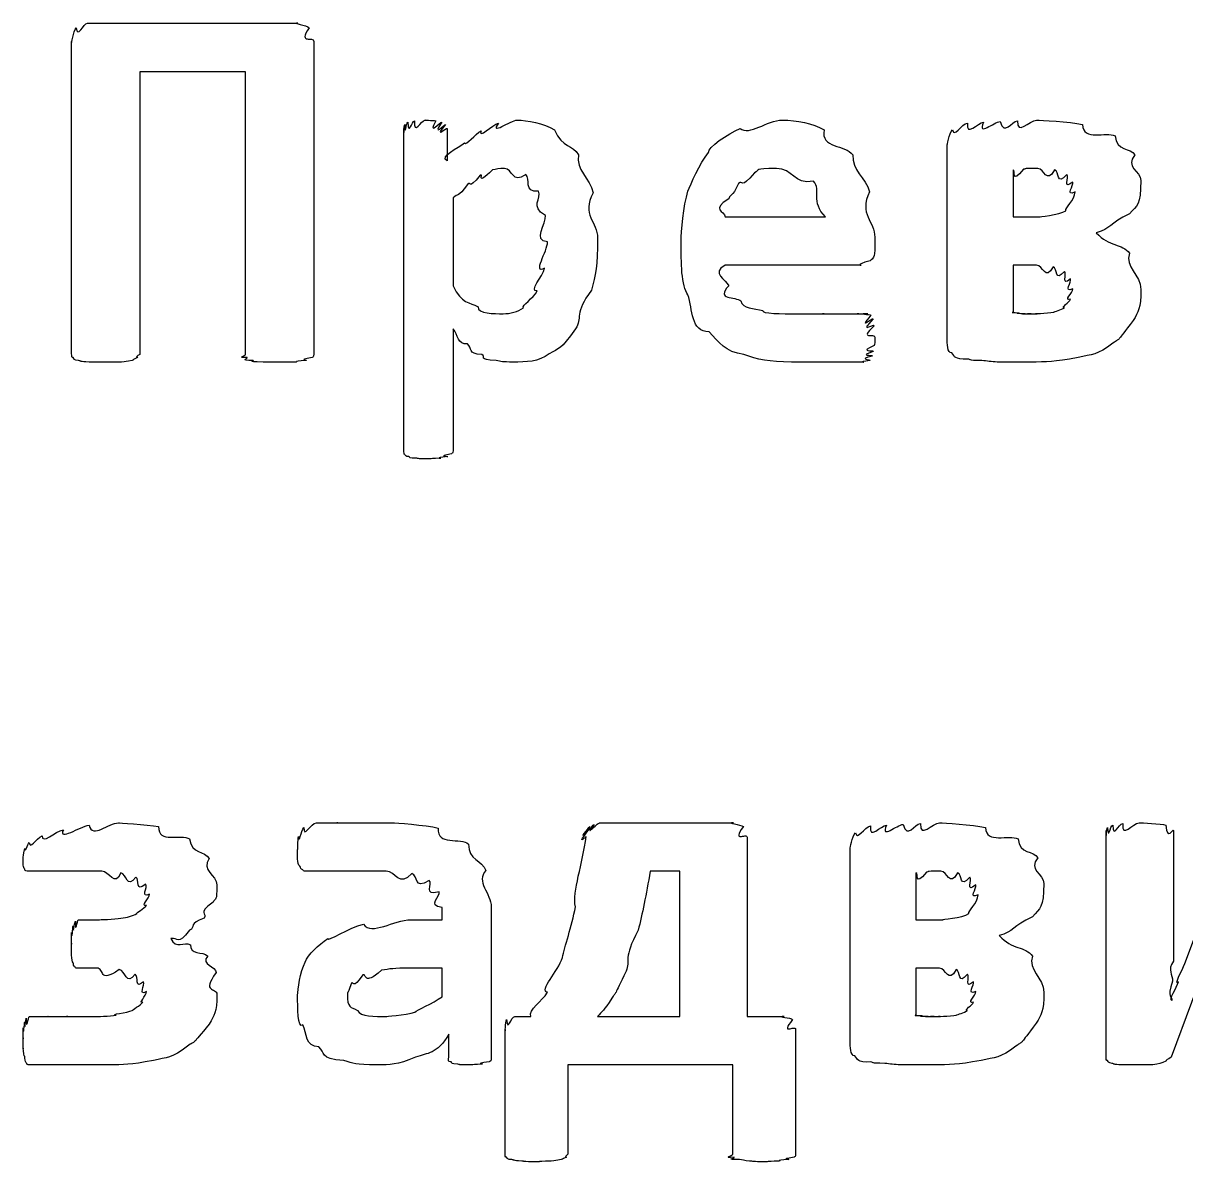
# Model space of a CAD drawing. Header units: millimetres. Extents: x 25 to 190, y 204 to 253.
# Drawn here: x 25.41 to 33.88, y 244.48 to 252.78 of the extents above; entities that cross this region are included whole.
import ezdxf

# ---------------------------------------------------------------- set-up
doc = ezdxf.new("R2010")
doc.units = ezdxf.units.MM
doc.layers.get('0').update_dxf_attribs({"linetype": 'CONTINUOUS'})

msp = doc.modelspace()

# ---------------------------------------------------------------- linework, layer by layer
at = {"color": 0}
for p, q in [((25.8768, 252.779), (27.4092, 252.779)), ((25.761, 250.37), (25.761, 252.647)), ((27.5249, 252.647), (27.5249, 250.37)), ((27.0288, 252.426), (26.2571, 252.426)), ((26.2571, 252.426), (26.2571, 250.365)), ((27.0288, 250.365), (27.0288, 252.426)), ((28.1823, 249.665), (28.1823, 252.013)), ((28.4964, 252.013), (28.4964, 251.776)), ((32.1414, 250.492), (32.1414, 251.891)), ((32.6209, 251.71), (32.6209, 251.368)), ((33.0729, 251.55), (33.0729, 251.55)), ((28.5405, 251.506), (28.5405, 250.866)), ((30.5222, 251.368), (31.2553, 251.368)), ((32.6209, 251.368), (32.8194, 251.368)), ((29.2296, 251.186), (29.2296, 251.186)), ((29.5934, 251.214), (29.5934, 251.214)), ((31.6136, 251.219), (31.6136, 251.158)), ((31.5088, 251.015), (30.5222, 251.015)), ((32.7918, 251.015), (32.6209, 251.015)), ((32.6209, 251.015), (32.6209, 250.673)), ((33.0564, 250.844), (33.0564, 250.844)), ((33.5525, 250.839), (33.5525, 250.839)), ((28.5405, 250.552), (28.5405, 249.665)), ((29.6085, 246.952), (30.5842, 246.952)), ((33.2989, 245.243), (33.2989, 246.896)), ((33.7895, 246.896), (33.7895, 245.943)), ((33.8722, 245.926), (34.236, 246.896)), ((30.6834, 246.847), (30.6834, 245.54)), ((31.4344, 245.369), (31.4344, 246.769)), ((30.1928, 246.599), (29.9779, 246.599)), ((30.1928, 245.54), (30.1928, 246.599)), ((31.914, 246.587), (31.914, 246.246)), ((32.366, 246.428), (32.366, 246.428)), ((28.4606, 246.246), (28.4606, 246.334)), ((28.8189, 246.339), (28.8189, 245.243)), ((25.8107, 246.246), (25.9595, 246.246)), ((28.2346, 246.246), (28.4606, 246.246)), ((31.914, 246.246), (32.1124, 246.246)), ((34.1257, 246.196), (33.773, 245.243)), ((26.4886, 246.108), (26.4831, 246.108)), ((25.943, 245.893), (25.8051, 245.893)), ((28.4606, 245.893), (28.2236, 245.893)), ((28.4606, 245.684), (28.4606, 245.893)), ((32.0849, 245.893), (31.914, 245.893)), ((31.914, 245.893), (31.914, 245.551)), ((26.8194, 245.7), (26.8194, 245.7)), ((32.3494, 245.722), (32.3494, 245.722)), ((32.8456, 245.717), (32.8456, 245.717)), ((28.9912, 245.54), (29.1069, 245.54)), ((29.592, 245.54), (30.1928, 245.54)), ((30.6834, 245.54), (30.9535, 245.54)), ((28.9195, 244.542), (28.9195, 245.447)), ((31.0362, 245.447), (31.0362, 244.542)), ((28.5102, 245.243), (28.5102, 245.413)), ((30.5787, 245.188), (29.377, 245.188)), ((29.377, 245.188), (29.377, 244.537)), ((30.5787, 244.537), (30.5787, 245.188))]:
    msp.add_line(p, q, dxfattribs=at)
for points in [[(25.761, 252.647), (25.761, 252.616), (25.7721, 252.724), (25.7941, 252.746)], [(25.7941, 252.746), (25.8051, 252.661), (25.8437, 252.779), (25.8768, 252.779)], [(27.4092, 252.779), (27.3665, 252.779), (27.4726, 252.768), (27.4919, 252.746)], [(27.4919, 252.746), (27.4064, 252.616), (27.5249, 252.691), (27.5249, 252.647)], [(28.1823, 252.013), (28.1823, 251.93), (28.1836, 252.036), (28.1878, 252.04)], [(28.1878, 252.04), (28.1892, 251.941), (28.1988, 252.053), (28.2098, 252.057)], [(28.2098, 252.057), (28.2153, 251.952), (28.2401, 252.068), (28.2594, 252.068)], [(28.2594, 252.068), (28.2553, 251.955), (28.3063, 252.073), (28.3366, 252.073)], [(28.3366, 252.073), (28.3173, 252.073), (28.3945, 252.071), (28.4138, 252.068)], [(28.4138, 252.068), (28.3545, 251.952), (28.4468, 252.064), (28.4579, 252.057)], [(28.4579, 252.057), (28.3807, 251.941), (28.4813, 252.047), (28.4854, 252.04)], [(28.4854, 252.04), (28.3917, 251.926), (28.4964, 252.024), (28.4964, 252.013)], [(28.7445, 251.996), (28.7183, 251.93), (28.83, 252.04), (28.8713, 252.052)], [(28.8713, 252.052), (28.8024, 251.955), (28.9609, 252.073), (29.0091, 252.073)], [(29.0091, 252.073), (29.0752, 252.073), (29.2048, 252.049), (29.2792, 252.002)], [(30.6324, 252.013), (30.6985, 251.955), (30.8267, 252.073), (30.9411, 252.073)], [(30.9411, 252.073), (31.0472, 252.073), (31.1588, 252.049), (31.2443, 252.002)], [(32.18, 252.002), (32.1923, 251.937), (32.2419, 252.047), (32.2902, 252.052)], [(32.2902, 252.052), (32.2764, 251.944), (32.3646, 252.057), (32.406, 252.057)], [(32.406, 252.057), (32.3577, 251.948), (32.4859, 252.063), (32.5272, 252.063)], [(32.5272, 252.063), (32.5562, 251.952), (32.6099, 252.068), (32.654, 252.068)], [(32.654, 252.068), (32.6444, 251.955), (32.7436, 252.073), (32.7918, 252.073)], [(32.7918, 252.073), (32.8208, 252.073), (33.0316, 252.063), (33.1281, 252.04)], [(33.1281, 252.04), (33.1294, 251.915), (33.3017, 251.994), (33.3651, 251.958)], [(28.6232, 251.908), (28.6343, 251.882), (28.7032, 251.974), (28.7445, 251.996)], [(29.2792, 252.002), (29.3398, 251.864), (29.4115, 251.897), (29.4556, 251.82)], [(30.4009, 251.836), (30.3968, 251.875), (30.5401, 251.972), (30.6324, 252.013)], [(31.2443, 252.002), (31.2167, 251.864), (31.3986, 251.897), (31.4537, 251.82)], [(32.1414, 251.891), (32.1414, 251.882), (32.1538, 251.976), (32.18, 252.002)], [(33.3651, 251.958), (33.3761, 251.842), (33.478, 251.875), (33.5084, 251.82)], [(28.4964, 251.776), (28.4358, 251.809), (28.5819, 251.871), (28.6232, 251.908)], [(29.4556, 251.82), (29.4308, 251.71), (29.5383, 251.651), (29.5603, 251.544)], [(30.2521, 251.555), (30.2714, 251.602), (30.3375, 251.759), (30.4009, 251.836)], [(31.4537, 251.82), (31.4441, 251.71), (31.5488, 251.652), (31.575, 251.55)], [(33.5084, 251.82), (33.4339, 251.732), (33.5525, 251.701), (33.5525, 251.633)], [(28.8272, 251.71), (28.7004, 251.588), (28.7679, 251.689), (28.739, 251.671)], [(28.9154, 251.721), (28.8768, 251.721), (28.8561, 251.716), (28.8272, 251.71)], [(29.0697, 251.677), (28.9677, 251.602), (28.9774, 251.721), (28.9154, 251.721)], [(30.7371, 251.688), (30.6324, 251.562), (30.6544, 251.643), (30.6214, 251.611)], [(30.897, 251.721), (30.7233, 251.721), (30.784, 251.71), (30.7371, 251.688)], [(31.1671, 251.627), (31.021, 251.602), (31.0183, 251.721), (30.897, 251.721)], [(32.6981, 251.715), (32.6003, 251.599), (32.643, 251.713), (32.6209, 251.71)], [(32.8028, 251.721), (32.6622, 251.721), (32.7312, 251.718), (32.6981, 251.715)], [(32.9241, 251.71), (32.8648, 251.602), (32.8497, 251.721), (32.8028, 251.721)], [(33.0123, 251.677), (32.9351, 251.588), (32.9599, 251.701), (32.9241, 251.71)], [(28.6453, 251.605), (28.575, 251.5), (28.5764, 251.546), (28.5405, 251.506)], [(28.739, 251.671), (28.6411, 251.555), (28.6784, 251.634), (28.6453, 251.605)], [(29.1634, 251.555), (29.0491, 251.544), (29.1097, 251.646), (29.0697, 251.677)], [(30.6214, 251.611), (30.569, 251.5), (30.5676, 251.544), (30.5497, 251.5)], [(31.2553, 251.368), (31.1423, 251.478), (31.2291, 251.564), (31.1671, 251.627)], [(33.0564, 251.622), (32.9792, 251.558), (33.0343, 251.661), (33.0123, 251.677)], [(33.0729, 251.55), (32.9971, 251.514), (33.0674, 251.599), (33.0564, 251.622)], [(33.5525, 251.633), (33.5525, 251.448), (33.5249, 251.456), (33.4698, 251.39)], [(29.213, 251.379), (29.0973, 251.441), (29.1882, 251.503), (29.1634, 251.555)], [(29.5603, 251.544), (29.4749, 251.382), (29.5934, 251.331), (29.5934, 251.214)], [(30.2025, 251.186), (30.2025, 251.265), (30.219, 251.445), (30.2521, 251.555)], [(31.575, 251.55), (31.495, 251.386), (31.6136, 251.336), (31.6136, 251.219)], [(33.0068, 251.412), (32.9971, 251.43), (33.0729, 251.491), (33.0729, 251.55)], [(30.5497, 251.5), (30.4147, 251.415), (30.5222, 251.415), (30.5222, 251.368)], [(29.2296, 251.186), (29.1152, 251.194), (29.224, 251.316), (29.213, 251.379)], [(32.8194, 251.368), (32.7918, 251.368), (32.9627, 251.382), (33.0068, 251.412)], [(33.4698, 251.39), (33.3237, 251.32), (33.3334, 251.281), (33.2273, 251.252)], [(29.2075, 250.993), (29.1152, 250.945), (29.2296, 251.12), (29.2296, 251.186)], [(29.5934, 251.214), (29.5934, 251.007), (29.5782, 250.946), (29.5493, 250.833)], [(30.2521, 250.8), (30.2025, 250.863), (30.2025, 251.038), (30.2025, 251.186)], [(33.2273, 251.252), (33.3237, 251.147), (33.4147, 251.176), (33.4698, 251.103)], [(31.6136, 251.158), (31.6136, 251.059), (31.6025, 251.07), (31.5805, 251.048)], [(33.4698, 251.103), (33.4339, 251.004), (33.5525, 250.945), (33.5525, 250.839)], [(30.5222, 251.015), (30.4147, 250.96), (30.5304, 250.91), (30.5497, 250.866)], [(31.5805, 251.048), (31.4509, 251.015), (31.5336, 251.015), (31.5088, 251.015)], [(32.9131, 251.004), (32.8579, 250.897), (32.8386, 251.015), (32.7918, 251.015)], [(29.1524, 250.828), (29.089, 250.824), (29.1965, 250.934), (29.2075, 250.993)], [(32.9958, 250.971), (32.9241, 250.883), (32.9461, 250.996), (32.9131, 251.004)], [(33.0399, 250.916), (32.9682, 250.853), (33.0178, 250.956), (32.9958, 250.971)], [(28.5405, 250.866), (28.6012, 250.731), (28.6632, 250.748), (28.7225, 250.712)], [(30.5497, 250.866), (30.4519, 250.758), (30.5966, 250.789), (30.6379, 250.756)], [(33.0564, 250.844), (32.9861, 250.813), (33.0509, 250.897), (33.0399, 250.916)], [(33.0399, 250.767), (32.9861, 250.753), (33.0564, 250.814), (33.0564, 250.844)], [(29.0532, 250.706), (29.038, 250.72), (29.1262, 250.775), (29.1524, 250.828)], [(29.5493, 250.833), (29.4197, 250.665), (29.4845, 250.629), (29.4335, 250.552)], [(30.4064, 250.53), (30.2714, 250.53), (30.2879, 250.693), (30.2521, 250.8)], [(30.6379, 250.756), (30.6503, 250.696), (30.7316, 250.702), (30.7978, 250.685)], [(32.9958, 250.706), (32.9682, 250.709), (33.0316, 250.745), (33.0399, 250.767)], [(33.5525, 250.839), (33.5525, 250.696), (33.5332, 250.679), (33.4973, 250.613)], [(28.7225, 250.712), (28.7183, 250.662), (28.841, 250.662), (28.9044, 250.662)], [(28.9044, 250.662), (28.9567, 250.662), (29.0118, 250.676), (29.0532, 250.706)], [(30.7978, 250.685), (30.7826, 250.662), (30.9438, 250.662), (31.0403, 250.662)], [(32.6209, 250.673), (32.5934, 250.669), (32.6499, 250.671), (32.665, 250.668)], [(32.7973, 250.662), (32.7394, 250.662), (32.88, 250.665), (32.9131, 250.673)], [(32.9131, 250.673), (32.9241, 250.676), (32.9737, 250.691), (32.9958, 250.706)], [(31.0403, 250.662), (31.0734, 250.662), (31.185, 250.662), (31.2443, 250.662)], [(31.2443, 250.662), (31.1905, 250.662), (31.3517, 250.662), (31.3931, 250.662)], [(31.3931, 250.662), (31.3931, 250.662), (31.4716, 250.662), (31.4978, 250.662)], [(31.4978, 250.662), (31.4482, 250.662), (31.5488, 250.662), (31.564, 250.662)], [(31.564, 250.662), (31.473, 250.662), (31.5819, 250.658), (31.586, 250.651)], [(31.586, 250.651), (31.484, 250.533), (31.5984, 250.638), (31.6025, 250.624)], [(31.6025, 250.624), (31.4923, 250.508), (31.6081, 250.596), (31.6081, 250.574)], [(32.665, 250.668), (32.6223, 250.665), (32.694, 250.665), (32.7091, 250.662)], [(32.7091, 250.662), (32.6512, 250.662), (32.7381, 250.662), (32.7532, 250.662)], [(32.7532, 250.662), (32.6815, 250.662), (32.7822, 250.662), (32.7973, 250.662)], [(33.4973, 250.613), (33.3651, 250.445), (33.4147, 250.492), (33.3485, 250.448)], [(28.6453, 250.442), (28.575, 250.431), (28.5764, 250.511), (28.5405, 250.552)], [(29.4335, 250.552), (29.3178, 250.394), (29.3178, 250.414), (29.2406, 250.37)], [(30.66, 250.365), (30.5249, 250.383), (30.4753, 250.456), (30.4064, 250.53)], [(31.6081, 250.574), (31.495, 250.464), (31.6136, 250.524), (31.6136, 250.492)], [(28.75, 250.365), (28.6453, 250.367), (28.6811, 250.412), (28.6453, 250.442)], [(31.6081, 250.431), (31.4923, 250.376), (31.6053, 250.401), (31.6025, 250.387)], [(31.6136, 250.492), (31.6136, 250.409), (31.6108, 250.449), (31.6081, 250.431)], [(32.1744, 250.376), (32.1414, 250.378), (32.1414, 250.439), (32.1414, 250.492)], [(33.3485, 250.448), (33.2328, 250.357), (33.197, 250.367), (33.095, 250.343)], [(25.7721, 250.343), (25.761, 250.339), (25.761, 250.359), (25.761, 250.37)], [(25.8107, 250.321), (25.7748, 250.323), (25.779, 250.334), (25.7721, 250.343)], [(26.2406, 250.343), (26.191, 250.323), (26.2199, 250.328), (26.202, 250.321)], [(26.2571, 250.365), (26.2089, 250.339), (26.2516, 250.349), (26.2406, 250.343)], [(27.0399, 250.343), (26.9586, 250.339), (27.0288, 250.357), (27.0288, 250.365)], [(27.0839, 250.321), (26.9765, 250.323), (27.0509, 250.334), (27.0399, 250.343)], [(27.5139, 250.343), (27.3926, 250.323), (27.4919, 250.328), (27.4698, 250.321)], [(27.5249, 250.37), (27.5249, 250.339), (27.5208, 250.349), (27.5139, 250.343)], [(28.8548, 250.321), (28.7142, 250.328), (28.7859, 250.346), (28.75, 250.365)], [(29.2406, 250.37), (29.1634, 250.31), (29.0752, 250.31), (28.976, 250.31)], [(31.0072, 250.31), (30.8419, 250.31), (30.7592, 250.328), (30.66, 250.365)], [(31.597, 250.354), (31.4813, 250.328), (31.5874, 250.332), (31.5805, 250.321)], [(31.6025, 250.387), (31.4882, 250.349), (31.5998, 250.365), (31.597, 250.354)], [(32.2902, 250.332), (32.1882, 250.328), (32.1992, 250.349), (32.1744, 250.376)], [(32.3949, 250.321), (32.2764, 250.321), (32.326, 250.328), (32.2902, 250.332)], [(33.095, 250.343), (32.9131, 250.31), (32.8772, 250.31), (32.7422, 250.31)], [(25.8878, 250.31), (25.8162, 250.312), (25.8327, 250.317), (25.8107, 250.321)], [(26.0091, 250.31), (25.8782, 250.31), (25.9209, 250.31), (25.8878, 250.31)], [(26.1249, 250.31), (26.0918, 250.31), (26.056, 250.31), (26.0091, 250.31)], [(26.202, 250.321), (26.1538, 250.312), (26.1579, 250.312), (26.1249, 250.31)], [(27.1556, 250.31), (27.0137, 250.312), (27.1019, 250.317), (27.0839, 250.321)], [(27.2769, 250.31), (27.1942, 250.31), (27.1887, 250.31), (27.1556, 250.31)], [(27.3926, 250.31), (27.2893, 250.31), (27.3237, 250.31), (27.2769, 250.31)], [(27.4698, 250.321), (27.3513, 250.312), (27.4257, 250.312), (27.3926, 250.31)], [(28.976, 250.31), (28.9016, 250.31), (28.8906, 250.312), (28.8548, 250.321)], [(31.2222, 250.31), (31.0513, 250.31), (31.0844, 250.31), (31.0072, 250.31)], [(31.3986, 250.31), (31.3008, 250.31), (31.2884, 250.31), (31.2222, 250.31)], [(31.5254, 250.31), (31.4041, 250.31), (31.4496, 250.31), (31.3986, 250.31)], [(31.5805, 250.321), (31.4702, 250.31), (31.5584, 250.31), (31.5254, 250.31)], [(32.5052, 250.31), (32.4638, 250.312), (32.4308, 250.317), (32.3949, 250.321)], [(32.6209, 250.31), (32.541, 250.31), (32.5451, 250.31), (32.5052, 250.31)], [(32.7422, 250.31), (32.6182, 250.31), (32.6609, 250.31), (32.6209, 250.31)], [(28.1878, 249.637), (28.1823, 249.634), (28.1823, 249.654), (28.1823, 249.665)], [(28.5405, 249.665), (28.5378, 249.637), (28.5364, 249.651), (28.5295, 249.642)], [(28.2153, 249.621), (28.1933, 249.619), (28.1947, 249.63), (28.1878, 249.637)], [(28.2704, 249.61), (28.2181, 249.608), (28.2291, 249.614), (28.2153, 249.621)], [(28.3586, 249.604), (28.2663, 249.604), (28.2952, 249.607), (28.2704, 249.61)], [(28.4468, 249.61), (28.3366, 249.604), (28.3945, 249.604), (28.3586, 249.604)], [(28.502, 249.621), (28.3834, 249.608), (28.4716, 249.61), (28.4468, 249.61)], [(28.5295, 249.642), (28.4097, 249.619), (28.5157, 249.625), (28.502, 249.621)], [(25.8878, 246.935), (25.9154, 246.833), (26.0284, 246.952), (26.1028, 246.952)], [(26.1028, 246.952), (26.0946, 246.952), (26.3067, 246.942), (26.3949, 246.924)], [(27.4519, 246.918), (27.4546, 246.833), (27.5015, 246.952), (27.5456, 246.952)], [(27.5456, 246.952), (27.5428, 246.952), (27.6407, 246.952), (27.6999, 246.952)], [(27.6999, 246.952), (27.6614, 246.952), (27.8212, 246.952), (27.8874, 246.952)], [(27.8874, 246.952), (27.9149, 246.952), (28.0265, 246.952), (28.0968, 246.952)], [(28.0968, 246.952), (28.1161, 246.952), (28.3407, 246.937), (28.4331, 246.913)], [(29.5699, 246.94), (29.4817, 246.833), (29.5934, 246.952), (29.6085, 246.952)], [(30.5842, 246.952), (30.5291, 246.952), (30.6366, 246.942), (30.6558, 246.924)], [(31.8203, 246.94), (31.8492, 246.83), (31.903, 246.946), (31.9471, 246.946)], [(31.9471, 246.946), (31.9374, 246.833), (32.0366, 246.952), (32.0849, 246.952)], [(32.0849, 246.952), (32.1138, 246.952), (32.3246, 246.94), (32.4211, 246.918)], [(33.3485, 246.935), (33.3499, 246.83), (33.3899, 246.946), (33.4202, 246.946)], [(33.4202, 246.946), (33.4119, 246.833), (33.4932, 246.952), (33.5414, 246.952)], [(33.5414, 246.952), (33.5552, 246.952), (33.7013, 246.946), (33.7344, 246.935)], [(25.5461, 246.858), (25.5433, 246.789), (25.6412, 246.891), (25.7004, 246.902)], [(25.7004, 246.902), (25.6618, 246.815), (25.8217, 246.926), (25.8878, 246.935)], [(26.3949, 246.924), (26.3894, 246.797), (26.5576, 246.876), (26.6209, 246.835)], [(27.4133, 246.852), (27.4188, 246.789), (27.4326, 246.896), (27.4519, 246.918)], [(28.4331, 246.913), (28.4179, 246.782), (28.5984, 246.848), (28.6536, 246.797)], [(29.5093, 246.852), (29.4335, 246.782), (29.5162, 246.88), (29.5203, 246.891)], [(29.5203, 246.891), (29.4404, 246.808), (29.5286, 246.916), (29.5369, 246.924)], [(29.5369, 246.924), (29.4597, 246.822), (29.5589, 246.936), (29.5699, 246.94)], [(30.6558, 246.924), (30.5649, 246.8), (30.6834, 246.882), (30.6834, 246.847)], [(31.4344, 246.769), (31.4344, 246.76), (31.4468, 246.853), (31.473, 246.88)], [(31.473, 246.88), (31.4854, 246.815), (31.535, 246.925), (31.5832, 246.929)], [(31.5832, 246.929), (31.5695, 246.822), (31.6577, 246.935), (31.699, 246.935)], [(31.699, 246.935), (31.6508, 246.826), (31.7789, 246.94), (31.8203, 246.94)], [(32.4211, 246.918), (32.4225, 246.793), (32.5947, 246.871), (32.6581, 246.835)], [(33.2989, 246.896), (33.2989, 246.804), (33.3017, 246.91), (33.3099, 246.918)], [(33.3099, 246.918), (33.3127, 246.819), (33.3292, 246.931), (33.3485, 246.935)], [(33.7344, 246.935), (33.7426, 246.815), (33.7895, 246.914), (33.7895, 246.896)], [(25.4193, 246.764), (25.422, 246.727), (25.4372, 246.797), (25.4524, 246.808)], [(25.4524, 246.808), (25.4551, 246.753), (25.502, 246.838), (25.5461, 246.858)], [(26.6209, 246.835), (26.632, 246.72), (26.7312, 246.75), (26.7643, 246.692)], [(27.4078, 246.753), (27.4078, 246.745), (27.4092, 246.83), (27.4133, 246.852)], [(28.6536, 246.797), (28.6494, 246.678), (28.7541, 246.681), (28.7803, 246.604)], [(29.4321, 246.339), (29.4073, 246.451), (29.4872, 246.654), (29.5093, 246.852)], [(32.6581, 246.835), (32.6692, 246.72), (32.7711, 246.753), (32.8015, 246.698)], [(25.4083, 246.692), (25.4083, 246.689), (25.411, 246.745), (25.4193, 246.764)], [(25.4083, 246.643), (25.4083, 246.643), (25.4083, 246.673), (25.4083, 246.692)], [(26.7643, 246.692), (26.7009, 246.605), (26.8194, 246.572), (26.8194, 246.499)], [(27.4078, 246.687), (27.4078, 246.678), (27.4078, 246.731), (27.4078, 246.753)], [(32.8015, 246.698), (32.727, 246.61), (32.8456, 246.579), (32.8456, 246.511)], [(25.4193, 246.615), (25.411, 246.616), (25.411, 246.632), (25.4083, 246.643)], [(25.4358, 246.599), (25.4193, 246.601), (25.422, 246.607), (25.4193, 246.615)], [(27.4243, 246.637), (27.4106, 246.639), (27.4106, 246.668), (27.4078, 246.687)], [(27.4464, 246.61), (27.4257, 246.612), (27.4312, 246.626), (27.4243, 246.637)], [(27.4739, 246.599), (27.4409, 246.599), (27.4533, 246.601), (27.4464, 246.61)], [(28.7803, 246.604), (28.7004, 246.524), (28.8189, 246.439), (28.8189, 246.339)], [(25.4524, 246.599), (25.4331, 246.599), (25.4427, 246.599), (25.4358, 246.599)], [(25.513, 246.599), (25.4482, 246.599), (25.4634, 246.599), (25.4524, 246.599)], [(25.6177, 246.599), (25.5075, 246.599), (25.5419, 246.599), (25.513, 246.599)], [(25.7721, 246.599), (25.7087, 246.599), (25.6618, 246.599), (25.6177, 246.599)], [(25.9815, 246.599), (25.83, 246.599), (25.8341, 246.599), (25.7721, 246.599)], [(26.1193, 246.587), (26.0766, 246.48), (26.0325, 246.599), (25.9815, 246.599)], [(26.2296, 246.555), (26.1607, 246.466), (26.1634, 246.579), (26.1193, 246.587)], [(26.3012, 246.505), (26.2199, 246.44), (26.2585, 246.543), (26.2296, 246.555)], [(27.5456, 246.599), (27.4657, 246.599), (27.4877, 246.599), (27.4739, 246.599)], [(27.6669, 246.599), (27.5318, 246.599), (27.5787, 246.599), (27.5456, 246.599)], [(27.8322, 246.599), (27.7454, 246.599), (27.7137, 246.599), (27.6669, 246.599)], [(28.0527, 246.599), (27.8736, 246.599), (27.8984, 246.599), (27.8322, 246.599)], [(28.2401, 246.582), (28.1464, 246.48), (28.1258, 246.599), (28.0527, 246.599)], [(28.3669, 246.532), (28.2484, 246.458), (28.2911, 246.571), (28.2401, 246.582)], [(28.4386, 246.45), (28.3145, 246.414), (28.4, 246.511), (28.3669, 246.532)], [(29.9779, 246.599), (29.9475, 246.429), (29.9186, 246.286), (29.8897, 246.169)], [(31.9912, 246.593), (31.8933, 246.477), (31.936, 246.59), (31.914, 246.587)], [(32.0959, 246.599), (31.9553, 246.599), (32.0242, 246.596), (31.9912, 246.593)], [(32.2171, 246.587), (32.1579, 246.48), (32.1427, 246.599), (32.0959, 246.599)], [(32.3053, 246.555), (32.2282, 246.466), (32.253, 246.579), (32.2171, 246.587)], [(32.3494, 246.499), (32.2723, 246.436), (32.3274, 246.539), (32.3053, 246.555)], [(26.3288, 246.433), (26.2571, 246.4), (26.3192, 246.485), (26.3012, 246.505)], [(26.8194, 246.499), (26.8194, 246.37), (26.8097, 246.412), (26.7918, 246.373)], [(28.4606, 246.334), (28.3449, 246.348), (28.4523, 246.417), (28.4386, 246.45)], [(32.366, 246.428), (32.2902, 246.392), (32.3605, 246.477), (32.3494, 246.499)], [(32.8456, 246.511), (32.8456, 246.326), (32.818, 246.334), (32.7629, 246.268)], [(26.2351, 246.29), (26.2268, 246.293), (26.2916, 246.329), (26.3067, 246.35)], [(26.3067, 246.35), (26.2571, 246.341), (26.3288, 246.403), (26.3288, 246.433)], [(26.7918, 246.373), (26.6678, 246.29), (26.7546, 246.293), (26.7257, 246.257)], [(32.2998, 246.29), (32.2902, 246.308), (32.366, 246.368), (32.366, 246.428)], [(26.1193, 246.257), (26.1648, 246.26), (26.2048, 246.275), (26.2351, 246.29)], [(29.3384, 245.97), (29.3522, 246.047), (29.406, 246.196), (29.4321, 246.339)], [(32.1124, 246.246), (32.0849, 246.246), (32.2557, 246.26), (32.2998, 246.29)], [(32.7629, 246.268), (32.6168, 246.198), (32.6264, 246.159), (32.5203, 246.13)], [(25.761, 246.152), (25.7638, 246.087), (25.7679, 246.191), (25.7721, 246.202)], [(25.7721, 246.202), (25.7721, 246.114), (25.7803, 246.227), (25.7886, 246.235)], [(25.7886, 246.235), (25.7859, 246.127), (25.8024, 246.246), (25.8107, 246.246)], [(25.9595, 246.246), (25.9553, 246.246), (26.0753, 246.248), (26.1193, 246.257)], [(26.7257, 246.257), (26.6127, 246.219), (26.665, 246.193), (26.6209, 246.169)], [(27.6283, 246.108), (27.6242, 246.083), (27.784, 246.191), (27.8874, 246.213)], [(27.8874, 246.213), (27.948, 246.127), (28.1051, 246.246), (28.2346, 246.246)], [(25.761, 246.075), (25.761, 246.043), (25.761, 246.13), (25.761, 246.152)], [(26.4831, 246.108), (26.5245, 246.028), (26.5782, 246.086), (26.6265, 246.064)], [(26.6209, 246.169), (26.5286, 246.05), (26.5355, 246.122), (26.4886, 246.108)], [(27.4629, 245.937), (27.485, 245.992), (27.558, 246.064), (27.6283, 246.108)], [(29.8897, 246.169), (29.7753, 245.959), (29.8345, 245.951), (29.8015, 245.871)], [(32.5203, 246.13), (32.6168, 246.025), (32.7077, 246.054), (32.7629, 245.981)], [(25.761, 245.987), (25.761, 245.981), (25.761, 246.042), (25.761, 246.075)], [(26.6265, 246.064), (26.6209, 245.988), (26.716, 246.017), (26.7532, 245.981)], [(25.7721, 245.932), (25.7638, 245.933), (25.7638, 245.965), (25.761, 245.987)], [(25.7831, 245.904), (25.7721, 245.907), (25.7748, 245.921), (25.7721, 245.932)], [(26.7532, 245.981), (26.6981, 245.918), (26.8139, 245.907), (26.8139, 245.86)], [(27.4078, 245.695), (27.4078, 245.734), (27.4257, 245.867), (27.4629, 245.937)], [(29.2282, 245.717), (29.1648, 245.728), (29.3054, 245.871), (29.3384, 245.97)], [(32.7629, 245.981), (32.727, 245.882), (32.8456, 245.823), (32.8456, 245.717)], [(33.7895, 245.943), (33.7426, 245.878), (33.7867, 245.846), (33.784, 245.799)], [(25.8051, 245.893), (25.7831, 245.893), (25.79, 245.896), (25.7831, 245.904)], [(26.1083, 245.882), (25.9485, 245.775), (26.0091, 245.893), (25.943, 245.893)], [(26.2241, 245.849), (26.1579, 245.761), (26.1552, 245.874), (26.1083, 245.882)], [(26.2847, 245.794), (26.2158, 245.731), (26.253, 245.834), (26.2241, 245.849)], [(26.8139, 245.86), (26.7009, 245.705), (26.8194, 245.758), (26.8194, 245.7)], [(27.8819, 245.843), (27.8047, 245.728), (27.8171, 245.807), (27.7992, 245.783)], [(28.0197, 245.877), (27.8777, 245.757), (27.9177, 245.857), (27.8819, 245.843)], [(28.2236, 245.893), (28.1092, 245.893), (28.0775, 245.888), (28.0197, 245.877)], [(29.8015, 245.871), (29.7091, 245.679), (29.7326, 245.723), (29.6967, 245.673)], [(32.2061, 245.882), (32.151, 245.775), (32.1317, 245.893), (32.0849, 245.893)], [(32.2888, 245.849), (32.2171, 245.761), (32.2392, 245.874), (32.2061, 245.882)], [(32.3329, 245.794), (32.2612, 245.731), (32.3108, 245.834), (32.2888, 245.849)], [(33.8281, 245.794), (33.784, 245.752), (33.857, 245.882), (33.8722, 245.926)], [(26.3067, 245.722), (26.242, 245.686), (26.2985, 245.772), (26.2847, 245.794)], [(27.7992, 245.783), (27.7675, 245.679), (27.7716, 245.734), (27.7716, 245.705)], [(32.3494, 245.722), (32.2792, 245.69), (32.3439, 245.775), (32.3329, 245.794)], [(33.784, 245.799), (33.7399, 245.664), (33.7812, 245.703), (33.7785, 245.656)], [(33.7785, 245.656), (33.7537, 245.664), (33.8129, 245.75), (33.8281, 245.794)], [(26.2792, 245.645), (26.242, 245.631), (26.3067, 245.692), (26.3067, 245.722)], [(26.8194, 245.7), (26.8194, 245.569), (26.8001, 245.551), (26.7643, 245.485)], [(27.4464, 245.48), (27.4078, 245.444), (27.4078, 245.613), (27.4078, 245.695)], [(27.7716, 245.705), (27.7675, 245.598), (27.795, 245.613), (27.8433, 245.584)], [(28.2622, 245.573), (28.2746, 245.587), (28.3904, 245.635), (28.4606, 245.684)], [(29.1069, 245.54), (29.0876, 245.591), (29.191, 245.65), (29.2282, 245.717)], [(29.6967, 245.673), (29.6388, 245.58), (29.6278, 245.58), (29.592, 245.54)], [(32.3329, 245.645), (32.2792, 245.631), (32.3494, 245.692), (32.3494, 245.722)], [(32.8456, 245.717), (32.8456, 245.573), (32.8263, 245.557), (32.7904, 245.491)], [(26.202, 245.584), (26.2048, 245.587), (26.2599, 245.623), (26.2792, 245.645)], [(32.2888, 245.584), (32.2612, 245.587), (32.3246, 245.623), (32.3329, 245.645)], [(25.4193, 245.502), (25.4193, 245.411), (25.4262, 245.525), (25.4303, 245.529)], [(25.4303, 245.529), (25.4303, 245.422), (25.4441, 245.54), (25.4524, 245.54)], [(25.4524, 245.54), (25.4482, 245.54), (25.4799, 245.54), (25.502, 245.54)], [(25.502, 245.54), (25.4923, 245.54), (25.553, 245.54), (25.5902, 245.54)], [(25.5902, 245.54), (25.5695, 245.54), (25.6784, 245.54), (25.7335, 245.54)], [(25.7335, 245.54), (25.6798, 245.54), (25.8561, 245.54), (25.9374, 245.54)], [(25.9374, 245.54), (25.9333, 245.54), (26.0422, 245.543), (26.0863, 245.551)], [(26.0863, 245.551), (26.0256, 245.554), (26.1717, 245.569), (26.202, 245.584)], [(27.8433, 245.584), (27.8667, 245.54), (27.9659, 245.54), (28.0583, 245.54)], [(28.0583, 245.54), (28.032, 245.54), (28.1988, 245.551), (28.2622, 245.573)], [(28.9195, 245.447), (28.9195, 245.397), (28.9223, 245.507), (28.9305, 245.518)], [(28.9305, 245.518), (28.9374, 245.422), (28.9609, 245.54), (28.9912, 245.54)], [(30.9535, 245.54), (30.8929, 245.54), (31.0031, 245.532), (31.0141, 245.518)], [(31.0141, 245.518), (30.9177, 245.397), (31.0362, 245.482), (31.0362, 245.447)], [(31.914, 245.551), (31.8864, 245.547), (31.9429, 245.549), (31.9581, 245.546)], [(31.9581, 245.546), (31.9154, 245.543), (31.987, 245.543), (32.0022, 245.54)], [(32.0022, 245.54), (31.9443, 245.54), (32.0311, 245.54), (32.0463, 245.54)], [(32.0463, 245.54), (31.9746, 245.54), (32.0752, 245.54), (32.0904, 245.54)], [(32.0904, 245.54), (32.0325, 245.54), (32.1731, 245.543), (32.2061, 245.551)], [(32.2061, 245.551), (32.2171, 245.554), (32.2667, 245.569), (32.2888, 245.584)], [(25.4083, 245.457), (25.411, 245.386), (25.4152, 245.491), (25.4193, 245.502)], [(25.4083, 245.386), (25.4083, 245.349), (25.4083, 245.438), (25.4083, 245.457)], [(26.7643, 245.485), (26.6278, 245.322), (26.6733, 245.369), (26.6044, 245.325)], [(27.5621, 245.32), (27.4629, 245.32), (27.4753, 245.416), (27.4464, 245.48)], [(32.7904, 245.491), (32.6581, 245.322), (32.7077, 245.369), (32.6416, 245.325)], [(25.4083, 245.309), (25.4083, 245.29), (25.4083, 245.356), (25.4083, 245.386)], [(28.5102, 245.413), (28.422, 245.261), (28.3559, 245.278), (28.2677, 245.243)], [(31.4675, 245.254), (31.4344, 245.256), (31.4344, 245.317), (31.4344, 245.369)], [(25.4193, 245.248), (25.411, 245.245), (25.411, 245.287), (25.4083, 245.309)], [(26.6044, 245.325), (26.4914, 245.234), (26.4556, 245.245), (26.3563, 245.22)], [(27.744, 245.22), (27.5621, 245.232), (27.6131, 245.276), (27.5621, 245.32)], [(31.5832, 245.209), (31.4813, 245.205), (31.4923, 245.227), (31.4675, 245.254)], [(32.6416, 245.325), (32.5258, 245.234), (32.49, 245.245), (32.388, 245.22)], [(25.4303, 245.204), (25.4193, 245.212), (25.422, 245.233), (25.4193, 245.248)], [(25.4634, 245.188), (25.4303, 245.188), (25.4372, 245.193), (25.4303, 245.204)], [(25.535, 245.188), (25.4593, 245.188), (25.4772, 245.188), (25.4634, 245.188)], [(25.6618, 245.188), (25.5295, 245.188), (25.5709, 245.188), (25.535, 245.188)], [(25.8272, 245.188), (25.7459, 245.188), (25.7128, 245.188), (25.6618, 245.188)], [(26.0256, 245.188), (25.8671, 245.188), (25.8892, 245.188), (25.8272, 245.188)], [(26.3563, 245.22), (26.18, 245.188), (26.1497, 245.188), (26.0256, 245.188)], [(27.9866, 245.188), (27.8226, 245.188), (27.8171, 245.199), (27.744, 245.22)], [(28.2677, 245.243), (28.1271, 245.188), (28.0858, 245.188), (27.9866, 245.188)], [(28.5268, 245.209), (28.4951, 245.209), (28.5102, 245.227), (28.5102, 245.243)], [(28.5764, 245.193), (28.5171, 245.194), (28.5378, 245.201), (28.5268, 245.209)], [(28.6646, 245.188), (28.5612, 245.188), (28.5984, 245.189), (28.5764, 245.193)], [(28.7528, 245.193), (28.6384, 245.188), (28.7045, 245.188), (28.6646, 245.188)], [(28.8024, 245.209), (28.6784, 245.194), (28.7748, 245.196), (28.7528, 245.193)], [(28.8189, 245.243), (28.8189, 245.209), (28.8134, 245.217), (28.8024, 245.209)], [(31.688, 245.199), (31.5695, 245.199), (31.6191, 245.205), (31.5832, 245.209)], [(31.7982, 245.188), (31.7569, 245.19), (31.7238, 245.194), (31.688, 245.199)], [(31.914, 245.188), (31.8341, 245.188), (31.8382, 245.188), (31.7982, 245.188)], [(32.0353, 245.188), (31.9112, 245.188), (31.9539, 245.188), (31.914, 245.188)], [(32.388, 245.22), (32.2061, 245.188), (32.1703, 245.188), (32.0353, 245.188)], [(33.3099, 245.22), (33.2989, 245.217), (33.2989, 245.234), (33.2989, 245.243)], [(33.343, 245.199), (33.3127, 245.201), (33.3168, 245.212), (33.3099, 245.22)], [(33.4147, 245.188), (33.3458, 245.19), (33.3609, 245.194), (33.343, 245.199)], [(33.5249, 245.188), (33.405, 245.188), (33.4436, 245.188), (33.4147, 245.188)], [(33.6241, 245.188), (33.4891, 245.188), (33.5649, 245.188), (33.5249, 245.188)], [(33.6903, 245.199), (33.6586, 245.19), (33.6489, 245.19), (33.6241, 245.188)], [(33.7344, 245.215), (33.6958, 245.199), (33.7082, 245.201), (33.6903, 245.199)], [(33.773, 245.243), (33.7178, 245.212), (33.7454, 245.222), (33.7344, 245.215)], [(28.9305, 244.515), (28.9195, 244.512), (28.9195, 244.531), (28.9195, 244.542)], [(28.9691, 244.498), (28.9333, 244.497), (28.9374, 244.508), (28.9305, 244.515)], [(29.0408, 244.487), (28.9705, 244.49), (28.987, 244.496), (28.9691, 244.498)], [(29.1565, 244.482), (29.0298, 244.482), (29.0697, 244.485), (29.0408, 244.487)], [(29.2558, 244.487), (29.118, 244.482), (29.1965, 244.482), (29.1565, 244.482)], [(29.3274, 244.498), (29.2902, 244.49), (29.2847, 244.492), (29.2558, 244.487)], [(29.366, 244.515), (29.3274, 244.497), (29.3453, 244.503), (29.3274, 244.498)], [(29.377, 244.537), (29.3412, 244.508), (29.3729, 244.519), (29.366, 244.515)], [(30.5897, 244.515), (30.496, 244.508), (30.5787, 244.526), (30.5787, 244.537)], [(30.6283, 244.498), (30.5098, 244.497), (30.5966, 244.508), (30.5897, 244.515)], [(30.6999, 244.487), (30.6641, 244.49), (30.6462, 244.496), (30.6283, 244.498)], [(30.8047, 244.482), (30.7233, 244.482), (30.7289, 244.485), (30.6999, 244.487)], [(30.9149, 244.487), (30.8074, 244.482), (30.8488, 244.482), (30.8047, 244.482)], [(30.9866, 244.498), (30.8667, 244.49), (30.9438, 244.492), (30.9149, 244.487)], [(31.0251, 244.515), (30.9039, 244.497), (31.0045, 244.503), (30.9866, 244.498)], [(31.0362, 244.542), (31.0362, 244.512), (31.032, 244.523), (31.0251, 244.515)]]:
    msp.add_open_spline(points, degree=3, dxfattribs=at)

doc.saveas('drawing.dxf')
